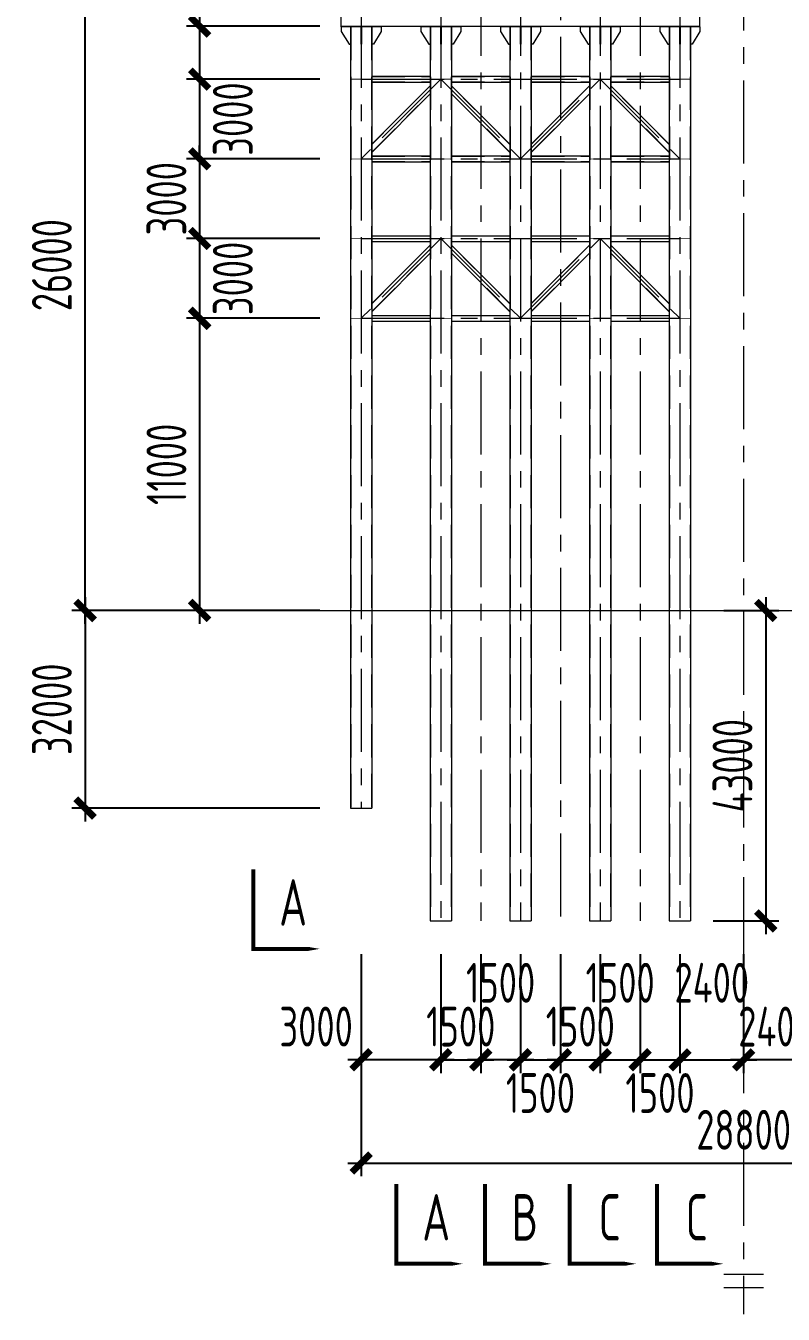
# Model space of a CAD drawing. Extents: x -2876908 to 633791, y -1383861 to 872234.
# Drawn here: x -1398787 to -1370273, y -1286788 to -1238281 of the extents above; entities that cross this region are included whole.
import ezdxf
from ezdxf.enums import TextEntityAlignment as Align

# ---------------------------------------------------------------- set-up
doc = ezdxf.new("R2010")
doc.units = 0
doc.header["$LTSCALE"] = 5
doc.header["$MEASUREMENT"] = 0
for name, pattern in [('CENTER', [2, 1.25, -0.25, 0.25, -0.25]), ('DASH', [0.35, 0.25, -0.1]), ('DASHED', [0.75, 0.5, -0.25])]:
    doc.linetypes.add(name, pattern=pattern)
doc.layers.get('0').update_dxf_attribs({"linetype": 'CONTINUOUS', "lineweight": 25})
doc.layers.get('DEFPOINTS').update_dxf_attribs({"color": 35, "linetype": 'CONTINUOUS', "lineweight": 13})
for name, color, linetype, lineweight in [('3中心线', 6, 'CENTER', 18), ('4虚线', 2, 'DASHED', 18), ('5标注', 3, 'CONTINUOUS', 15), ('6文本', 7, 'CONTINUOUS', 15), ('7边界线', 8, 'CONTINUOUS', 15), ('8轮廓线', 4, 'CONTINUOUS', 15), ('DIM', 3, 'CONTINUOUS', 0), ('THIN', 7, 'CONTINUOUS', 0)]:
    doc.layers.add(name, color=color, linetype=linetype, lineweight=lineweight)
doc.styles.add('TSSD_Dimension', font='tssdeng.shx', dxfattribs={"width": 0.7, "bigfont": 'hztxt.shx'})
doc.styles.add('TSSD_NORM', font='tssdeng.shx', dxfattribs={"width": 0.7, "bigfont": 'hztxt.shx'})
doc.dimstyles.new('TSSD_100_100', dxfattribs={"dimtxt": 300, "dimasz": 100, "dimexe": 100, "dimexo": 250, "dimgap": 100, "dimtad": 1, "dimdec": 0, "dimzin": 0, "dimdsep": 46, "dimtxsty": 'TSSD_Dimension', "dimblk": 'ARCHTICK', "dimblk1": 'ARCHTICK', "dimblk2": 'ARCHTICK', "dimcen": 0, "dimdle": 100, "dimclrt": 7, "dimadec": 0, "dimazin": 0, "dimtfac": 1, "dimtdec": 0, "dimtix": 1, "dimtmove": 2, "dimatfit": 3, "dimfxl": 1, "dimtolj": 1, "dimtzin": 0, "dimarcsym": 0})

# ---------------------------------------------------------------- blocks, each defined once
blk = doc.blocks.new('_ArchTick')
at = {"color": 0, "linetype": 'ByBlock', "const_width": 0.5}
blk.add_lwpolyline([(-0.707, -0.707), (0.707, 0.707)], dxfattribs=at)
blk = doc.blocks.new('*D2611')
at = {"layer": 'DEFPOINTS', "color": 0, "transparency": 16777216}
for p in [(-1383162, -1271982), (-1381662, -1271982), (-1381662, -1277209)]:
    blk.add_point(p, dxfattribs=at)
at = {"layer": 'DIM', "color": 0, "lineweight": -2, "transparency": 16777216}
for p, q in [((-1383162, -1273232), (-1383162, -1277709)), ((-1381662, -1273232), (-1381662, -1277709)), ((-1383162, -1277209), (-1383662, -1277209)), ((-1383162, -1277209), (-1381662, -1277209)), ((-1381662, -1277209), (-1381162, -1277209))]:
    blk.add_line(p, q, dxfattribs=at)
at = {"layer": 'DIM', "color": 0, "lineweight": -2, "transparency": 16777216, "xscale": 500, "yscale": 500, "zscale": 500}
blk.add_blockref('_ArchTick', (-1383162, -1277209), dxfattribs=at)
at = {"layer": 'DIM', "color": 0, "lineweight": -2, "transparency": 16777216, "xscale": 500, "yscale": 500, "zscale": 500, "rotation": 180}
blk.add_blockref('_ArchTick', (-1381662, -1277209), dxfattribs=at)
at = {"layer": 'DIM', "color": 7, "transparency": 16777216, "insert": (-1382412, -1275959), "char_height": 1500, "attachment_point": 5, "style": 'TSSD_Dimension'}
blk.add_mtext('\\A1;1500', dxfattribs=at)
blk = doc.blocks.new('*D2612')
at = {"layer": 'DEFPOINTS', "color": 0, "transparency": 16777216}
for p in [(-1380162, -1271982), (-1378662, -1271982), (-1378662, -1277209)]:
    blk.add_point(p, dxfattribs=at)
at = {"layer": 'DIM', "color": 0, "lineweight": -2, "transparency": 16777216}
for p, q in [((-1380162, -1273232), (-1380162, -1277709)), ((-1378662, -1273232), (-1378662, -1277709)), ((-1380662, -1277209), (-1378162, -1277209))]:
    blk.add_line(p, q, dxfattribs=at)
at = {"layer": 'DIM', "color": 0, "lineweight": -2, "transparency": 16777216, "xscale": 500, "yscale": 500, "zscale": 500, "rotation": 180}
blk.add_blockref('_ArchTick', (-1380162, -1277209), dxfattribs=at)
at = {"layer": 'DIM', "color": 0, "lineweight": -2, "transparency": 16777216, "xscale": 500, "yscale": 500, "zscale": 500}
blk.add_blockref('_ArchTick', (-1378662, -1277209), dxfattribs=at)
at = {"layer": 'DIM', "color": 7, "transparency": 16777216, "insert": (-1379412, -1278459), "char_height": 1500, "attachment_point": 5, "style": 'TSSD_Dimension'}
blk.add_mtext('\\A1;1500', dxfattribs=at)
blk = doc.blocks.new('*D2613')
at = {"layer": 'DEFPOINTS', "color": 0, "transparency": 16777216}
for p in [(-1378662, -1271982), (-1377162, -1271982), (-1377162, -1277209)]:
    blk.add_point(p, dxfattribs=at)
at = {"layer": 'DIM', "color": 0, "lineweight": -2, "transparency": 16777216}
for p, q in [((-1378662, -1273232), (-1378662, -1277709)), ((-1377162, -1273232), (-1377162, -1277709)), ((-1378662, -1277209), (-1379162, -1277209)), ((-1378662, -1277209), (-1377162, -1277209)), ((-1377162, -1277209), (-1376662, -1277209))]:
    blk.add_line(p, q, dxfattribs=at)
at = {"layer": 'DIM', "color": 0, "lineweight": -2, "transparency": 16777216, "xscale": 500, "yscale": 500, "zscale": 500}
blk.add_blockref('_ArchTick', (-1378662, -1277209), dxfattribs=at)
at = {"layer": 'DIM', "color": 0, "lineweight": -2, "transparency": 16777216, "xscale": 500, "yscale": 500, "zscale": 500, "rotation": 180}
blk.add_blockref('_ArchTick', (-1377162, -1277209), dxfattribs=at)
at = {"layer": 'DIM', "color": 7, "transparency": 16777216, "insert": (-1377912, -1275959), "char_height": 1500, "attachment_point": 5, "style": 'TSSD_Dimension'}
blk.add_mtext('\\A1;1500', dxfattribs=at)
blk = doc.blocks.new('*D2614')
at = {"layer": 'DEFPOINTS', "color": 0, "transparency": 16777216}
for p in [(-1377162, -1271982), (-1375662, -1271982), (-1375662, -1277209)]:
    blk.add_point(p, dxfattribs=at)
at = {"layer": 'DIM', "color": 0, "lineweight": -2, "transparency": 16777216}
for p, q in [((-1377162, -1273232), (-1377162, -1277709)), ((-1375662, -1273232), (-1375662, -1277709)), ((-1377662, -1277209), (-1375162, -1277209))]:
    blk.add_line(p, q, dxfattribs=at)
at = {"layer": 'DIM', "color": 0, "lineweight": -2, "transparency": 16777216, "xscale": 500, "yscale": 500, "zscale": 500, "rotation": 180}
blk.add_blockref('_ArchTick', (-1377162, -1277209), dxfattribs=at)
at = {"layer": 'DIM', "color": 0, "lineweight": -2, "transparency": 16777216, "xscale": 500, "yscale": 500, "zscale": 500}
blk.add_blockref('_ArchTick', (-1375662, -1277209), dxfattribs=at)
at = {"layer": 'DIM', "color": 7, "transparency": 16777216, "insert": (-1376412, -1274309), "char_height": 1500, "attachment_point": 5, "style": 'TSSD_Dimension'}
blk.add_mtext('\\A1;1500', dxfattribs=at)
blk = doc.blocks.new('*D2615')
at = {"layer": 'DEFPOINTS', "color": 0, "transparency": 16777216}
for p in [(-1374162, -1271982), (-1371762, -1271982), (-1371762, -1277209)]:
    blk.add_point(p, dxfattribs=at)
at = {"layer": 'DIM', "color": 0, "lineweight": -2, "transparency": 16777216}
for p, q in [((-1374162, -1273232), (-1374162, -1277709)), ((-1371762, -1273232), (-1371762, -1277709)), ((-1374662, -1277209), (-1371262, -1277209))]:
    blk.add_line(p, q, dxfattribs=at)
at = {"layer": 'DIM', "color": 0, "lineweight": -2, "transparency": 16777216, "xscale": 500, "yscale": 500, "zscale": 500, "rotation": 180}
blk.add_blockref('_ArchTick', (-1374162, -1277209), dxfattribs=at)
at = {"layer": 'DIM', "color": 0, "lineweight": -2, "transparency": 16777216, "xscale": 500, "yscale": 500, "zscale": 500}
blk.add_blockref('_ArchTick', (-1371762, -1277209), dxfattribs=at)
at = {"layer": 'DIM', "color": 7, "transparency": 16777216, "insert": (-1372962, -1274309), "char_height": 1500, "attachment_point": 5, "style": 'TSSD_Dimension'}
blk.add_mtext('\\A1;2400', dxfattribs=at)
blk = doc.blocks.new('*D2616')
at = {"layer": 'DEFPOINTS', "color": 0, "transparency": 16777216}
for p in [(-1386162, -1271982), (-1357362, -1271982), (-1357362, -1281095)]:
    blk.add_point(p, dxfattribs=at)
at = {"layer": 'DIM', "color": 0, "lineweight": -2, "transparency": 16777216}
for p, q in [((-1386162, -1273232), (-1386162, -1281595)), ((-1357362, -1273232), (-1357362, -1281595)), ((-1386662, -1281095), (-1356862, -1281095))]:
    blk.add_line(p, q, dxfattribs=at)
at = {"layer": 'DIM', "color": 0, "lineweight": -2, "transparency": 16777216, "xscale": 500, "yscale": 500, "zscale": 500, "rotation": 180}
blk.add_blockref('_ArchTick', (-1386162, -1281095), dxfattribs=at)
at = {"layer": 'DIM', "color": 0, "lineweight": -2, "transparency": 16777216, "xscale": 500, "yscale": 500, "zscale": 500}
blk.add_blockref('_ArchTick', (-1357362, -1281095), dxfattribs=at)
at = {"layer": 'DIM', "color": 7, "transparency": 16777216, "insert": (-1371762, -1279845), "char_height": 1500, "attachment_point": 5, "style": 'TSSD_Dimension'}
blk.add_mtext('\\A1;28800', dxfattribs=at)
blk = doc.blocks.new('*D2617')
at = {"layer": 'DEFPOINTS', "color": 0, "transparency": 16777216}
for p in [(-1386467, -1260294), (-1396553, -1267733), (-1386467, -1267733)]:
    blk.add_point(p, dxfattribs=at)
at = {"layer": 'DIM', "color": 0, "lineweight": -2, "transparency": 16777216}
for p, q in [((-1396553, -1259794), (-1396553, -1268233)), ((-1387717, -1260294), (-1397053, -1260294)), ((-1387717, -1267733), (-1397053, -1267733))]:
    blk.add_line(p, q, dxfattribs=at)
at = {"layer": 'DIM', "color": 0, "lineweight": -2, "transparency": 16777216, "xscale": 500, "yscale": 500, "zscale": 500}
for p, rotation in [((-1396553, -1260294), 90), ((-1396553, -1267733), 270)]:
    blk.add_blockref('_ArchTick', p, dxfattribs=dict(at, rotation=rotation))
at = {"layer": 'DIM', "color": 7, "transparency": 16777216, "insert": (-1397803, -1264013), "char_height": 1500, "attachment_point": 5, "rotation": 90, "style": 'TSSD_Dimension'}
blk.add_mtext('\\A1;32000', dxfattribs=at)
blk = doc.blocks.new('*D2619')
at = {"layer": 'DEFPOINTS', "color": 0, "transparency": 16777216}
for p in [(-1396553, -1234293), (-1386467, -1234293), (-1386467, -1260293)]:
    blk.add_point(p, dxfattribs=at)
at = {"layer": 'DIM', "color": 0, "lineweight": -2, "transparency": 16777216}
for p, q in [((-1396553, -1260793), (-1396553, -1233793)), ((-1387717, -1234293), (-1397053, -1234293)), ((-1387717, -1260293), (-1397053, -1260293))]:
    blk.add_line(p, q, dxfattribs=at)
at = {"layer": 'DIM', "color": 0, "lineweight": -2, "transparency": 16777216, "xscale": 500, "yscale": 500, "zscale": 500}
for p, rotation in [((-1396553, -1234293), 90), ((-1396553, -1260293), 270)]:
    blk.add_blockref('_ArchTick', p, dxfattribs=dict(at, rotation=rotation))
at = {"layer": 'DIM', "color": 7, "transparency": 16777216, "insert": (-1397803, -1247293), "char_height": 1500, "attachment_point": 5, "rotation": 90, "style": 'TSSD_Dimension'}
blk.add_mtext('\\A1;26000', dxfattribs=at)
blk = doc.blocks.new('*D2620')
at = {"layer": 'DEFPOINTS', "color": 0, "transparency": 16777216}
for p in [(-1386162, -1271982), (-1383162, -1271982), (-1386162, -1277209)]:
    blk.add_point(p, dxfattribs=at)
at = {"layer": 'DIM', "color": 0, "lineweight": -2, "transparency": 16777216}
for p, q in [((-1386162, -1273232), (-1386162, -1277709)), ((-1383162, -1273232), (-1383162, -1277709)), ((-1382662, -1277209), (-1386662, -1277209))]:
    blk.add_line(p, q, dxfattribs=at)
at = {"layer": 'DIM', "color": 0, "lineweight": -2, "transparency": 16777216, "xscale": 500, "yscale": 500, "zscale": 500, "rotation": 180}
blk.add_blockref('_ArchTick', (-1386162, -1277209), dxfattribs=at)
at = {"layer": 'DIM', "color": 0, "lineweight": -2, "transparency": 16777216, "xscale": 500, "yscale": 500, "zscale": 500}
blk.add_blockref('_ArchTick', (-1383162, -1277209), dxfattribs=at)
at = {"layer": 'DIM', "color": 7, "transparency": 16777216, "insert": (-1387856, -1275959), "char_height": 1500, "attachment_point": 5, "style": 'TSSD_Dimension'}
blk.add_mtext('\\A1;3000', dxfattribs=at)
blk = doc.blocks.new('*D2621')
at = {"layer": 'DEFPOINTS', "color": 0, "transparency": 16777216}
for p in [(-1375662, -1271982), (-1374162, -1271982), (-1374162, -1277209)]:
    blk.add_point(p, dxfattribs=at)
at = {"layer": 'DIM', "color": 0, "lineweight": -2, "transparency": 16777216}
for p, q in [((-1375662, -1273232), (-1375662, -1277709)), ((-1374162, -1273232), (-1374162, -1277709)), ((-1376162, -1277209), (-1373662, -1277209))]:
    blk.add_line(p, q, dxfattribs=at)
at = {"layer": 'DIM', "color": 0, "lineweight": -2, "transparency": 16777216, "xscale": 500, "yscale": 500, "zscale": 500, "rotation": 180}
blk.add_blockref('_ArchTick', (-1375662, -1277209), dxfattribs=at)
at = {"layer": 'DIM', "color": 0, "lineweight": -2, "transparency": 16777216, "xscale": 500, "yscale": 500, "zscale": 500}
blk.add_blockref('_ArchTick', (-1374162, -1277209), dxfattribs=at)
at = {"layer": 'DIM', "color": 7, "transparency": 16777216, "insert": (-1374912, -1278459), "char_height": 1500, "attachment_point": 5, "style": 'TSSD_Dimension'}
blk.add_mtext('\\A1;1500', dxfattribs=at)
blk = doc.blocks.new('*D2622')
at = {"layer": 'DEFPOINTS', "color": 0, "transparency": 16777216}
for p in [(-1386467, -1234293), (-1392242, -1238293), (-1386467, -1238293)]:
    blk.add_point(p, dxfattribs=at)
at = {"layer": 'DIM', "color": 0, "lineweight": -2, "transparency": 16777216}
for p, q in [((-1392242, -1233793), (-1392242, -1238793)), ((-1387717, -1234293), (-1392742, -1234293)), ((-1387717, -1238293), (-1392742, -1238293))]:
    blk.add_line(p, q, dxfattribs=at)
at = {"layer": 'DIM', "color": 0, "lineweight": -2, "transparency": 16777216, "xscale": 500, "yscale": 500, "zscale": 500}
for p, rotation in [((-1392242, -1234293), 90), ((-1392242, -1238293), 270)]:
    blk.add_blockref('_ArchTick', p, dxfattribs=dict(at, rotation=rotation))
at = {"layer": 'DIM', "color": 7, "transparency": 16777216, "insert": (-1393492, -1236293), "char_height": 1500, "attachment_point": 5, "rotation": 90, "style": 'TSSD_Dimension'}
blk.add_mtext('\\A1;4000', dxfattribs=at)
blk = doc.blocks.new('*D2623')
at = {"layer": 'DEFPOINTS', "color": 0, "transparency": 16777216}
for p in [(-1386467, -1240293), (-1392242, -1243293), (-1386467, -1243293)]:
    blk.add_point(p, dxfattribs=at)
at = {"layer": 'DIM', "color": 0, "lineweight": -2, "transparency": 16777216}
for p, q in [((-1392242, -1239793), (-1392242, -1243793)), ((-1387717, -1240293), (-1392742, -1240293)), ((-1387717, -1243293), (-1392742, -1243293))]:
    blk.add_line(p, q, dxfattribs=at)
at = {"layer": 'DIM', "color": 0, "lineweight": -2, "transparency": 16777216, "xscale": 500, "yscale": 500, "zscale": 500}
for p, rotation in [((-1392242, -1240293), 90), ((-1392242, -1243293), 270)]:
    blk.add_blockref('_ArchTick', p, dxfattribs=dict(at, rotation=rotation))
at = {"layer": 'DIM', "color": 7, "transparency": 16777216, "insert": (-1390992, -1241793), "char_height": 1500, "attachment_point": 5, "rotation": 90, "style": 'TSSD_Dimension'}
blk.add_mtext('\\A1;3000', dxfattribs=at)
blk = doc.blocks.new('*D2624')
at = {"layer": 'DEFPOINTS', "color": 0, "transparency": 16777216}
for p in [(-1386467, -1243293), (-1392242, -1246293), (-1386467, -1246293)]:
    blk.add_point(p, dxfattribs=at)
at = {"layer": 'DIM', "color": 0, "lineweight": -2, "transparency": 16777216}
for p, q in [((-1392242, -1243293), (-1392242, -1242793)), ((-1387717, -1243293), (-1392742, -1243293)), ((-1392242, -1243293), (-1392242, -1246293)), ((-1387717, -1246293), (-1392742, -1246293)), ((-1392242, -1246293), (-1392242, -1246793))]:
    blk.add_line(p, q, dxfattribs=at)
at = {"layer": 'DIM', "color": 0, "lineweight": -2, "transparency": 16777216, "xscale": 500, "yscale": 500, "zscale": 500}
for p, rotation in [((-1392242, -1243293), 270), ((-1392242, -1246293), 90)]:
    blk.add_blockref('_ArchTick', p, dxfattribs=dict(at, rotation=rotation))
at = {"layer": 'DIM', "color": 7, "transparency": 16777216, "insert": (-1393492, -1244793), "char_height": 1500, "attachment_point": 5, "rotation": 90, "style": 'TSSD_Dimension'}
blk.add_mtext('\\A1;3000', dxfattribs=at)
blk = doc.blocks.new('*D2625')
at = {"layer": 'DEFPOINTS', "color": 0, "transparency": 16777216}
for p in [(-1386467, -1246293), (-1392242, -1249293), (-1386467, -1249293)]:
    blk.add_point(p, dxfattribs=at)
at = {"layer": 'DIM', "color": 0, "lineweight": -2, "transparency": 16777216}
for p, q in [((-1392242, -1245793), (-1392242, -1249793)), ((-1387717, -1246293), (-1392742, -1246293)), ((-1387717, -1249293), (-1392742, -1249293))]:
    blk.add_line(p, q, dxfattribs=at)
at = {"layer": 'DIM', "color": 0, "lineweight": -2, "transparency": 16777216, "xscale": 500, "yscale": 500, "zscale": 500}
for p, rotation in [((-1392242, -1246293), 90), ((-1392242, -1249293), 270)]:
    blk.add_blockref('_ArchTick', p, dxfattribs=dict(at, rotation=rotation))
at = {"layer": 'DIM', "color": 7, "transparency": 16777216, "insert": (-1390992, -1247793), "char_height": 1500, "attachment_point": 5, "rotation": 90, "style": 'TSSD_Dimension'}
blk.add_mtext('\\A1;3000', dxfattribs=at)
blk = doc.blocks.new('*D2626')
at = {"layer": 'DEFPOINTS', "color": 0, "transparency": 16777216}
for p in [(-1386467, -1249293), (-1392242, -1260293), (-1386467, -1260293)]:
    blk.add_point(p, dxfattribs=at)
at = {"layer": 'DIM', "color": 0, "lineweight": -2, "transparency": 16777216}
for p, q in [((-1392242, -1248793), (-1392242, -1260793)), ((-1387717, -1249293), (-1392742, -1249293)), ((-1387717, -1260293), (-1392742, -1260293))]:
    blk.add_line(p, q, dxfattribs=at)
at = {"layer": 'DIM', "color": 0, "lineweight": -2, "transparency": 16777216, "xscale": 500, "yscale": 500, "zscale": 500}
for p, rotation in [((-1392242, -1249293), 90), ((-1392242, -1260293), 270)]:
    blk.add_blockref('_ArchTick', p, dxfattribs=dict(at, rotation=rotation))
at = {"layer": 'DIM', "color": 7, "transparency": 16777216, "insert": (-1393492, -1254793), "char_height": 1500, "attachment_point": 5, "rotation": 90, "style": 'TSSD_Dimension'}
blk.add_mtext('\\A1;11000', dxfattribs=at)
blk = doc.blocks.new('*D2627')
at = {"layer": 'DEFPOINTS', "color": 0, "transparency": 16777216}
for p in [(-1386467, -1238293), (-1392242, -1240293), (-1386467, -1240293)]:
    blk.add_point(p, dxfattribs=at)
at = {"layer": 'DIM', "color": 0, "lineweight": -2, "transparency": 16777216}
for p, q in [((-1392242, -1237793), (-1392242, -1240793)), ((-1387717, -1238293), (-1392742, -1238293)), ((-1387717, -1240293), (-1392742, -1240293))]:
    blk.add_line(p, q, dxfattribs=at)
at = {"layer": 'DIM', "color": 0, "lineweight": -2, "transparency": 16777216, "xscale": 500, "yscale": 500, "zscale": 500}
for p, rotation in [((-1392242, -1238293), 90), ((-1392242, -1240293), 270)]:
    blk.add_blockref('_ArchTick', p, dxfattribs=dict(at, rotation=rotation))
at = {"layer": 'DIM', "color": 7, "transparency": 16777216, "insert": (-1390992, -1236599), "char_height": 1500, "attachment_point": 5, "rotation": 90, "style": 'TSSD_Dimension'}
blk.add_mtext('\\A1;2000', dxfattribs=at)
blk = doc.blocks.new('*D2632')
at = {"layer": 'DEFPOINTS', "color": 0, "transparency": 16777216}
for p in [(-1371762, -1271982), (-1369362, -1271982), (-1371762, -1277209)]:
    blk.add_point(p, dxfattribs=at)
at = {"layer": 'DIM', "color": 0, "lineweight": -2, "transparency": 16777216}
for p, q in [((-1371762, -1273232), (-1371762, -1277709)), ((-1369362, -1273232), (-1369362, -1277709)), ((-1371762, -1277209), (-1372262, -1277209)), ((-1369362, -1277209), (-1371762, -1277209)), ((-1369362, -1277209), (-1368862, -1277209))]:
    blk.add_line(p, q, dxfattribs=at)
at = {"layer": 'DIM', "color": 0, "lineweight": -2, "transparency": 16777216, "xscale": 500, "yscale": 500, "zscale": 500}
blk.add_blockref('_ArchTick', (-1371762, -1277209), dxfattribs=at)
at = {"layer": 'DIM', "color": 0, "lineweight": -2, "transparency": 16777216, "xscale": 500, "yscale": 500, "zscale": 500, "rotation": 180}
blk.add_blockref('_ArchTick', (-1369362, -1277209), dxfattribs=at)
at = {"layer": 'DIM', "color": 7, "transparency": 16777216, "insert": (-1370562, -1275959), "char_height": 1500, "attachment_point": 5, "style": 'TSSD_Dimension'}
blk.add_mtext('\\A1;2400', dxfattribs=at)
blk = doc.blocks.new('*D2634')
at = {"layer": 'DEFPOINTS', "color": 0, "transparency": 16777216}
for p in [(-1369362, -1271982), (-1367862, -1271982), (-1369362, -1277209)]:
    blk.add_point(p, dxfattribs=at)
at = {"layer": 'DIM', "color": 0, "lineweight": -2, "transparency": 16777216}
for p, q in [((-1369362, -1273232), (-1369362, -1277709)), ((-1367862, -1273232), (-1367862, -1277709)), ((-1367362, -1277209), (-1369862, -1277209))]:
    blk.add_line(p, q, dxfattribs=at)
at = {"layer": 'DIM', "color": 0, "lineweight": -2, "transparency": 16777216, "xscale": 500, "yscale": 500, "zscale": 500, "rotation": 180}
blk.add_blockref('_ArchTick', (-1369362, -1277209), dxfattribs=at)
at = {"layer": 'DIM', "color": 0, "lineweight": -2, "transparency": 16777216, "xscale": 500, "yscale": 500, "zscale": 500}
blk.add_blockref('_ArchTick', (-1367862, -1277209), dxfattribs=at)
at = {"layer": 'DIM', "color": 7, "transparency": 16777216, "insert": (-1368612, -1278459), "char_height": 1500, "attachment_point": 5, "style": 'TSSD_Dimension'}
blk.add_mtext('\\A1;1500', dxfattribs=at)
blk = doc.blocks.new('*D2635')
at = {"layer": 'DEFPOINTS', "color": 0, "transparency": 16777216}
for p in [(-1381662, -1271982), (-1380162, -1271982), (-1381662, -1277209)]:
    blk.add_point(p, dxfattribs=at)
at = {"layer": 'DIM', "color": 0, "lineweight": -2, "transparency": 16777216}
for p, q in [((-1381662, -1273232), (-1381662, -1277709)), ((-1380162, -1273232), (-1380162, -1277709)), ((-1379662, -1277209), (-1382162, -1277209))]:
    blk.add_line(p, q, dxfattribs=at)
at = {"layer": 'DIM', "color": 0, "lineweight": -2, "transparency": 16777216, "xscale": 500, "yscale": 500, "zscale": 500, "rotation": 180}
blk.add_blockref('_ArchTick', (-1381662, -1277209), dxfattribs=at)
at = {"layer": 'DIM', "color": 0, "lineweight": -2, "transparency": 16777216, "xscale": 500, "yscale": 500, "zscale": 500}
blk.add_blockref('_ArchTick', (-1380162, -1277209), dxfattribs=at)
at = {"layer": 'DIM', "color": 7, "transparency": 16777216, "insert": (-1380912, -1274309), "char_height": 1500, "attachment_point": 5, "style": 'TSSD_Dimension'}
blk.add_mtext('\\A1;1500', dxfattribs=at)
blk = doc.blocks.new('*D2636')
at = {"layer": 'DEFPOINTS', "color": 0, "transparency": 16777216}
for p in [(-1373762, -1260293), (-1374162, -1271982), (-1370933, -1271982)]:
    blk.add_point(p, dxfattribs=at)
at = {"layer": 'DIM', "color": 0, "lineweight": -2, "transparency": 16777216}
for p, q in [((-1370933, -1259793), (-1370933, -1272482)), ((-1372512, -1260293), (-1370433, -1260293)), ((-1372912, -1271982), (-1370433, -1271982))]:
    blk.add_line(p, q, dxfattribs=at)
at = {"layer": 'DIM', "color": 0, "lineweight": -2, "transparency": 16777216, "xscale": 500, "yscale": 500, "zscale": 500}
for p, rotation in [((-1370933, -1260293), 90), ((-1370933, -1271982), 270)]:
    blk.add_blockref('_ArchTick', p, dxfattribs=dict(at, rotation=rotation))
at = {"layer": 'DIM', "color": 7, "transparency": 16777216, "insert": (-1372183, -1266138), "char_height": 1500, "attachment_point": 5, "rotation": 90, "style": 'TSSD_Dimension'}
blk.add_mtext('\\A1;43000', dxfattribs=at)

msp = doc.modelspace()

# ---------------------------------------------------------------- linework, layer by layer
at = {"layer": '3中心线', "ltscale": 500}
for p, q in [((-1371762.199, -1215339.713), (-1371762.199, -1286787.885)), ((-1378662.196, -1233693.084), (-1378662.196, -1271982.089)), ((-1381662.196, -1236293.084), (-1381662.196, -1271982.089)), ((-1380162.196, -1236293.084), (-1380162.196, -1271982.089)), ((-1377162.196, -1236293.084), (-1377162.196, -1271982.089)), ((-1375662.196, -1236293.084), (-1375662.196, -1271982.089)), ((-1386162.196, -1237493.084), (-1386162.196, -1267733.422)), ((-1383162.196, -1237493.084), (-1383162.196, -1271982.089)), ((-1374162.196, -1237493.084), (-1374162.196, -1271982.089)), ((-1386162.196, -1240293.084), (-1374162.196, -1240293.084)), ((-1383162.196, -1240293.084), (-1386162.196, -1243293.084)), ((-1383162.196, -1240293.084), (-1380162.196, -1243293.084)), ((-1380162.196, -1243293.084), (-1377162.196, -1240293.084)), ((-1377162.196, -1240293.084), (-1374162.196, -1243293.084)), ((-1386162.196, -1243293.084), (-1374162.196, -1243293.084)), ((-1386162.196, -1246293.084), (-1374162.196, -1246293.084)), ((-1383162.196, -1246293.084), (-1386162.196, -1249293.084)), ((-1383162.196, -1246293.084), (-1380162.196, -1249293.084)), ((-1380162.196, -1249293.084), (-1377162.196, -1246293.084)), ((-1377162.196, -1246293.084), (-1374162.196, -1249293.084)), ((-1386162.196, -1249293.084), (-1374162.196, -1249293.084))]:
    msp.add_line(p, q, dxfattribs=at)
at = {"layer": '4虚线', "ltscale": 500}
for p, q in [((-1386550.196, -1238323.084), (-1386550.196, -1267733.422)), ((-1385774.196, -1238323.084), (-1385774.196, -1267733.422)), ((-1383550.196, -1238323.084), (-1383550.196, -1271982.089)), ((-1382774.196, -1238323.084), (-1382774.196, -1271982.089)), ((-1380550.196, -1238323.084), (-1380550.196, -1271982.089)), ((-1379774.196, -1238323.084), (-1379774.196, -1271982.089)), ((-1377550.196, -1238323.084), (-1377550.196, -1271982.089)), ((-1376774.196, -1238323.084), (-1376774.196, -1271982.089)), ((-1374550.196, -1238323.084), (-1374550.196, -1271982.089)), ((-1373774.196, -1238323.084), (-1373774.196, -1271982.089)), ((-1385762.196, -1240189.584), (-1383562.196, -1240189.584)), ((-1382762.196, -1240189.584), (-1380562.196, -1240189.584)), ((-1379762.196, -1240189.584), (-1377562.196, -1240189.584)), ((-1376762.196, -1240189.584), (-1374562.196, -1240189.584)), ((-1385762.196, -1240396.584), (-1383562.196, -1240396.584)), ((-1385762.196, -1242746.713), (-1383562.196, -1240546.713)), ((-1382762.196, -1240396.584), (-1380562.196, -1240396.584)), ((-1382762.196, -1240546.713), (-1380562.196, -1242746.713)), ((-1379762.196, -1240396.584), (-1377562.196, -1240396.584)), ((-1379762.196, -1242746.713), (-1377562.196, -1240546.713)), ((-1376762.196, -1240396.584), (-1374562.196, -1240396.584)), ((-1376762.196, -1240546.713), (-1374562.196, -1242746.713)), ((-1385762.196, -1243039.455), (-1383562.196, -1240839.455)), ((-1382762.196, -1240839.455), (-1380562.196, -1243039.455)), ((-1379762.196, -1243039.455), (-1377562.196, -1240839.455)), ((-1376762.196, -1240839.455), (-1374562.196, -1243039.455)), ((-1385762.196, -1243189.584), (-1383562.196, -1243189.584)), ((-1382762.196, -1243189.584), (-1380562.196, -1243189.584)), ((-1379762.196, -1243189.584), (-1377562.196, -1243189.584)), ((-1376762.196, -1243189.584), (-1374562.196, -1243189.584)), ((-1385762.196, -1243396.584), (-1383562.196, -1243396.584)), ((-1382762.196, -1243396.584), (-1380562.196, -1243396.584)), ((-1379762.196, -1243396.584), (-1377562.196, -1243396.584)), ((-1376762.196, -1243396.584), (-1374562.196, -1243396.584)), ((-1385762.196, -1246189.584), (-1383562.196, -1246189.584)), ((-1385762.196, -1246396.584), (-1383562.196, -1246396.584)), ((-1385762.196, -1248746.713), (-1383562.196, -1246546.713)), ((-1382762.196, -1246189.584), (-1380562.196, -1246189.584)), ((-1382762.196, -1246396.584), (-1380562.196, -1246396.584)), ((-1382762.196, -1246546.713), (-1380562.196, -1248746.713)), ((-1379762.196, -1246189.584), (-1377562.196, -1246189.584)), ((-1379762.196, -1246396.584), (-1377562.196, -1246396.584)), ((-1379762.196, -1248746.713), (-1377562.196, -1246546.713)), ((-1376762.196, -1246189.584), (-1374562.196, -1246189.584)), ((-1376762.196, -1246396.584), (-1374562.196, -1246396.584)), ((-1376762.196, -1246546.713), (-1374562.196, -1248746.713)), ((-1385762.196, -1249039.455), (-1383562.196, -1246839.455)), ((-1382762.196, -1246839.455), (-1380562.196, -1249039.455)), ((-1379762.196, -1249039.455), (-1377562.196, -1246839.455)), ((-1376762.196, -1246839.455), (-1374562.196, -1249039.455)), ((-1385762.196, -1249189.584), (-1383562.196, -1249189.584)), ((-1385762.196, -1249396.584), (-1383562.196, -1249396.584)), ((-1382762.196, -1249189.584), (-1380562.196, -1249189.584)), ((-1382762.196, -1249396.584), (-1380562.196, -1249396.584)), ((-1379762.196, -1249189.584), (-1377562.196, -1249189.584)), ((-1379762.196, -1249396.584), (-1377562.196, -1249396.584)), ((-1376762.196, -1249189.584), (-1374562.196, -1249189.584)), ((-1376762.196, -1249396.584), (-1374562.196, -1249396.584))]:
    msp.add_line(p, q, dxfattribs=at)
at = {"layer": '5标注', "linetype": 'DASH', "ltscale": 100, "const_width": 30, "flags": 128}
for points in [[(-1386562.196, -1240293.084), (-1385762.196, -1240293.084)], [(-1383562.196, -1240293.084), (-1382762.196, -1240293.084)], [(-1380562.196, -1240293.084), (-1379762.196, -1240293.084)], [(-1377562.196, -1240293.084), (-1376762.196, -1240293.084)], [(-1374562.196, -1240293.084), (-1373762.196, -1240293.084)], [(-1386562.196, -1243293.084), (-1385762.196, -1243293.084)], [(-1383562.196, -1243293.084), (-1382762.196, -1243293.084)], [(-1380562.196, -1243293.084), (-1379762.196, -1243293.084)], [(-1377562.196, -1243293.084), (-1376762.196, -1243293.084)], [(-1374562.196, -1243293.084), (-1373762.196, -1243293.084)], [(-1386562.196, -1246293.084), (-1385762.196, -1246293.084)], [(-1383562.196, -1246293.084), (-1382762.196, -1246293.084)], [(-1380562.196, -1246293.084), (-1379762.196, -1246293.084)], [(-1377562.196, -1246293.084), (-1376762.196, -1246293.084)], [(-1374562.196, -1246293.084), (-1373762.196, -1246293.084)], [(-1386562.196, -1249293.084), (-1385762.196, -1249293.084)], [(-1383562.196, -1249293.084), (-1382762.196, -1249293.084)], [(-1380562.196, -1249293.084), (-1379762.196, -1249293.084)], [(-1377562.196, -1249293.084), (-1376762.196, -1249293.084)], [(-1374562.196, -1249293.084), (-1373762.196, -1249293.084)]]:
    msp.add_lwpolyline(points, dxfattribs=at)
at = {"layer": '5标注', "flags": 128}
for points in [[(-1390222.475, -1270033.571, 150, 150, 0), (-1390222.475, -1273033.571, 150, 150, 0), (-1388722.475, -1273033.571, 350, 0, 0), (-1387722.475, -1273033.571, 0, 0, 0)], [(-1384835.882, -1281889.363, 150, 150, 0), (-1384835.882, -1284889.363, 150, 150, 0), (-1383335.882, -1284889.363, 350, 0, 0), (-1382335.882, -1284889.363, 0, 0, 0)], [(-1381495.151, -1281889.363, 150, 150, 0), (-1381495.151, -1284889.363, 150, 150, 0), (-1379995.151, -1284889.363, 350, 0, 0), (-1378995.151, -1284889.363, 0, 0, 0)], [(-1378307.082, -1281889.363, 150, 150, 0), (-1378307.082, -1284889.363, 150, 150, 0), (-1376807.082, -1284889.363, 350, 0, 0), (-1375807.082, -1284889.363, 0, 0, 0)], [(-1375028.743, -1281889.363, 150, 150, 0), (-1375028.743, -1284889.363, 150, 150, 0), (-1373528.743, -1284889.363, 350, 0, 0), (-1372528.743, -1284889.363, 0, 0, 0)]]:
    msp.add_lwpolyline(points, format="xyseb", dxfattribs=at)
at = {"layer": '7边界线'}
msp.add_line((-1388103.183, -1260293.084), (-1355539.314, -1260293.084), dxfattribs=at)
at = {"layer": '8轮廓线'}
for p, q in [((-1386912.196, -1238293.084), (-1386912.196, -1237493.084)), ((-1373412.196, -1238293.084), (-1373412.196, -1237493.084)), ((-1386912.196, -1238293.084), (-1373412.196, -1238293.084)), ((-1386912.196, -1238323.084), (-1386912.196, -1238293.084)), ((-1386912.196, -1238293.084), (-1385412.196, -1238293.084)), ((-1385412.196, -1238323.084), (-1386912.196, -1238323.084)), ((-1386912.196, -1238323.084), (-1386912.196, -1238493.084)), ((-1386562.196, -1238293.084), (-1385762.196, -1238293.084)), ((-1386562.196, -1238323.084), (-1386562.196, -1267733.422)), ((-1386172.196, -1238323.084), (-1386172.196, -1238973.084)), ((-1386152.196, -1238323.084), (-1386152.196, -1238973.084)), ((-1385762.196, -1238323.084), (-1385762.196, -1267733.422)), ((-1385412.196, -1238323.084), (-1385412.196, -1238293.084)), ((-1385412.196, -1238323.084), (-1385412.196, -1238493.084)), ((-1383912.196, -1238323.084), (-1383912.196, -1238293.084)), ((-1383912.196, -1238293.084), (-1382412.196, -1238293.084)), ((-1382412.196, -1238323.084), (-1383912.196, -1238323.084)), ((-1383912.196, -1238323.084), (-1383912.196, -1238493.084)), ((-1383562.196, -1238293.084), (-1382762.196, -1238293.084)), ((-1383562.196, -1238323.084), (-1383562.196, -1271982.089)), ((-1383172.196, -1238323.084), (-1383172.196, -1238973.084)), ((-1383152.196, -1238323.084), (-1383152.196, -1238973.084)), ((-1382762.196, -1238323.084), (-1382762.196, -1271982.089)), ((-1382412.196, -1238323.084), (-1382412.196, -1238293.084)), ((-1382412.196, -1238323.084), (-1382412.196, -1238493.084)), ((-1380912.196, -1238323.084), (-1380912.196, -1238293.084)), ((-1380912.196, -1238293.084), (-1379412.196, -1238293.084)), ((-1379412.196, -1238323.084), (-1380912.196, -1238323.084)), ((-1380912.196, -1238323.084), (-1380912.196, -1238493.084)), ((-1380562.196, -1238293.084), (-1379762.196, -1238293.084)), ((-1380562.196, -1238323.084), (-1380562.196, -1271982.089)), ((-1380172.196, -1238323.084), (-1380172.196, -1238973.084)), ((-1380152.196, -1238323.084), (-1380152.196, -1238973.084)), ((-1379762.196, -1238323.084), (-1379762.196, -1271982.089)), ((-1379412.196, -1238323.084), (-1379412.196, -1238293.084)), ((-1379412.196, -1238323.084), (-1379412.196, -1238493.084)), ((-1377912.196, -1238323.084), (-1377912.196, -1238293.084)), ((-1377912.196, -1238293.084), (-1376412.196, -1238293.084)), ((-1376412.196, -1238323.084), (-1377912.196, -1238323.084)), ((-1377912.196, -1238323.084), (-1377912.196, -1238493.084)), ((-1377562.196, -1238323.084), (-1377562.196, -1271982.089)), ((-1377172.196, -1238323.084), (-1377172.196, -1238973.084)), ((-1377152.196, -1238323.084), (-1377152.196, -1238973.084)), ((-1376762.196, -1238323.084), (-1376762.196, -1271982.089)), ((-1376412.196, -1238323.084), (-1376412.196, -1238293.084)), ((-1376412.196, -1238323.084), (-1376412.196, -1238493.084)), ((-1374912.196, -1238323.084), (-1374912.196, -1238293.084)), ((-1374912.196, -1238293.084), (-1373412.196, -1238293.084)), ((-1373412.196, -1238323.084), (-1374912.196, -1238323.084)), ((-1374912.196, -1238323.084), (-1374912.196, -1238493.084)), ((-1374562.196, -1238293.084), (-1373762.196, -1238293.084)), ((-1374562.196, -1238323.084), (-1374562.196, -1271982.089)), ((-1374172.196, -1238323.084), (-1374172.196, -1238973.084)), ((-1374152.196, -1238323.084), (-1374152.196, -1238973.084)), ((-1373762.196, -1238323.084), (-1373762.196, -1271982.089)), ((-1373412.196, -1238323.084), (-1373412.196, -1238293.084)), ((-1373412.196, -1238323.084), (-1373412.196, -1238493.084)), ((-1386912.196, -1238493.084), (-1386612.196, -1238973.084)), ((-1385412.196, -1238493.084), (-1385696.491, -1238973.084)), ((-1383912.196, -1238493.084), (-1383612.196, -1238973.084)), ((-1382412.196, -1238493.084), (-1382696.491, -1238973.084)), ((-1380912.196, -1238493.084), (-1380612.196, -1238973.084)), ((-1379412.196, -1238493.084), (-1379696.491, -1238973.084)), ((-1377912.196, -1238493.084), (-1377612.196, -1238973.084)), ((-1376412.196, -1238493.084), (-1376696.491, -1238973.084)), ((-1374912.196, -1238493.084), (-1374612.196, -1238973.084)), ((-1373412.196, -1238493.084), (-1373696.491, -1238973.084)), ((-1386612.196, -1238973.084), (-1386562.196, -1238973.084)), ((-1386152.196, -1238973.084), (-1386172.196, -1238973.084)), ((-1385696.491, -1238973.084), (-1385762.196, -1238973.084)), ((-1383612.196, -1238973.084), (-1383562.196, -1238973.084)), ((-1383152.196, -1238973.084), (-1383172.196, -1238973.084)), ((-1382696.491, -1238973.084), (-1382762.196, -1238973.084)), ((-1380612.196, -1238973.084), (-1380562.196, -1238973.084)), ((-1380152.196, -1238973.084), (-1380172.196, -1238973.084)), ((-1379696.491, -1238973.084), (-1379762.196, -1238973.084)), ((-1377612.196, -1238973.084), (-1377562.196, -1238973.084)), ((-1377152.196, -1238973.084), (-1377172.196, -1238973.084)), ((-1376696.491, -1238973.084), (-1376762.196, -1238973.084)), ((-1374612.196, -1238973.084), (-1374562.196, -1238973.084)), ((-1374152.196, -1238973.084), (-1374172.196, -1238973.084)), ((-1373696.491, -1238973.084), (-1373762.196, -1238973.084)), ((-1385762.196, -1240183.584), (-1383562.196, -1240183.584)), ((-1382762.196, -1240183.584), (-1380562.196, -1240183.584)), ((-1379762.196, -1240183.584), (-1377562.196, -1240183.584)), ((-1376762.196, -1240183.584), (-1374562.196, -1240183.584)), ((-1385762.196, -1240402.584), (-1383562.196, -1240402.584)), ((-1385762.196, -1242738.228), (-1383562.196, -1240538.228)), ((-1382762.196, -1240402.584), (-1380562.196, -1240402.584)), ((-1382762.196, -1240538.228), (-1380562.196, -1242738.228)), ((-1379762.196, -1240402.584), (-1377562.196, -1240402.584)), ((-1379762.196, -1242738.228), (-1377562.196, -1240538.228)), ((-1376762.196, -1240402.584), (-1374562.196, -1240402.584)), ((-1376762.196, -1240538.228), (-1374562.196, -1242738.228)), ((-1385762.196, -1243047.941), (-1383562.196, -1240847.941)), ((-1382762.196, -1240847.941), (-1380562.196, -1243047.941)), ((-1379762.196, -1243047.941), (-1377562.196, -1240847.941)), ((-1376762.196, -1240847.941), (-1374562.196, -1243047.941)), ((-1385762.196, -1243183.584), (-1383562.196, -1243183.584)), ((-1382762.196, -1243183.584), (-1380562.196, -1243183.584)), ((-1379762.196, -1243183.584), (-1377562.196, -1243183.584)), ((-1376762.196, -1243183.584), (-1374562.196, -1243183.584)), ((-1385762.196, -1243402.584), (-1383562.196, -1243402.584)), ((-1382762.196, -1243402.584), (-1380562.196, -1243402.584)), ((-1379762.196, -1243402.584), (-1377562.196, -1243402.584)), ((-1376762.196, -1243402.584), (-1374562.196, -1243402.584)), ((-1385762.196, -1246183.584), (-1383562.196, -1246183.584)), ((-1385762.196, -1246402.584), (-1383562.196, -1246402.584)), ((-1385762.196, -1248738.228), (-1383562.196, -1246538.228)), ((-1382762.196, -1246183.584), (-1380562.196, -1246183.584)), ((-1382762.196, -1246402.584), (-1380562.196, -1246402.584)), ((-1382762.196, -1246538.228), (-1380562.196, -1248738.228)), ((-1379762.196, -1246183.584), (-1377562.196, -1246183.584)), ((-1379762.196, -1246402.584), (-1377562.196, -1246402.584)), ((-1379762.196, -1248738.228), (-1377562.196, -1246538.228)), ((-1376762.196, -1246183.584), (-1374562.196, -1246183.584)), ((-1376762.196, -1246402.584), (-1374562.196, -1246402.584)), ((-1376762.196, -1246538.228), (-1374562.196, -1248738.228)), ((-1385762.196, -1249047.941), (-1383562.196, -1246847.941)), ((-1382762.196, -1246847.941), (-1380562.196, -1249047.941)), ((-1379762.196, -1249047.941), (-1377562.196, -1246847.941)), ((-1376762.196, -1246847.941), (-1374562.196, -1249047.941)), ((-1385762.196, -1249183.584), (-1383562.196, -1249183.584)), ((-1385762.196, -1249402.584), (-1383562.196, -1249402.584)), ((-1382762.196, -1249183.584), (-1380562.196, -1249183.584)), ((-1382762.196, -1249402.584), (-1380562.196, -1249402.584)), ((-1379762.196, -1249183.584), (-1377562.196, -1249183.584)), ((-1379762.196, -1249402.584), (-1377562.196, -1249402.584)), ((-1376762.196, -1249183.584), (-1374562.196, -1249183.584)), ((-1376762.196, -1249402.584), (-1374562.196, -1249402.584)), ((-1386562.196, -1267733.422), (-1385762.196, -1267733.422)), ((-1383562.196, -1271982.089), (-1382762.196, -1271982.089)), ((-1380562.196, -1271982.089), (-1379762.196, -1271982.089)), ((-1377562.196, -1271982.089), (-1376762.196, -1271982.089)), ((-1374562.196, -1271982.089), (-1373762.196, -1271982.089))]:
    msp.add_line(p, q, dxfattribs=at)
at = {"layer": 'THIN'}
for p, q in [((-1371012.199, -1285287.885), (-1372512.199, -1285287.885)), ((-1371012.199, -1285787.885), (-1372512.199, -1285787.885))]:
    msp.add_line(p, q, dxfattribs=at)

# ---------------------------------------------------------------- texts
at = {"layer": '6文本', "style": 'TSSD_NORM', "width": 0.7}
for s, p in [('A', (-1388722.475, -1271283.571)), ('A', (-1383335.882, -1283139.363)), ('B', (-1379995.151, -1283139.363)), ('C', (-1376807.082, -1283139.363)), ('C', (-1373528.743, -1283139.363))]:
    msp.add_text(s, height=1750, dxfattribs=at).set_placement(p, align=Align.MIDDLE_CENTER)

# ---------------------------------------------------------------- dimensions: what is measured, and where the dimension line sits
at = {"layer": 'DIM'}
for base, p1, p2, angle, picture, middle in [((-1396552.612, -1234293.084), (-1386467.196, -1260292.766), (-1386467.196, -1234293.084), 90, '*D2619', (-1397802.612, -1247292.925)), ((-1392241.681, -1238293.084), (-1386467.196, -1234293.084), (-1386467.196, -1238293.084), 90, '*D2622', (-1393491.681, -1236293.084)), ((-1392241.681, -1246293.084), (-1386467.196, -1243293.084), (-1386467.196, -1246293.084), 90, '*D2624', (-1393491.681, -1244793.084)), ((-1392241.681, -1260293.084), (-1386467.196, -1249293.084), (-1386467.196, -1260293.084), 90, '*D2626', (-1393491.681, -1254793.084)), ((-1371762.199, -1277208.822), (-1369362.202, -1271982.089), (-1371762.199, -1271982.089), 180, '*D2632', (-1370562.2, -1275958.822))]:
    dim = msp.add_linear_dim(base=base, p1=p1, p2=p2, angle=angle, dimstyle='TSSD_100_100', override={"dimtxt": 1500, "dimasz": 500, "dimexe": 500, "dimexo": 1250, "dimgap": 500, "dimdle": 500}, dxfattribs=at)
    dim.commit()
    dim.dimension.update_dxf_attribs({"geometry": picture, "text_midpoint": middle})
for base, p1, p2, angle, picture, middle in [((-1392241.681, -1240293.084), (-1386467.196, -1238293.084), (-1386467.196, -1240293.084), 90, '*D2627', (-1390991.681, -1236598.853)), ((-1392241.681, -1243293.084), (-1386467.196, -1240293.084), (-1386467.196, -1243293.084), 90, '*D2623', (-1390991.681, -1241793.084)), ((-1392241.681, -1249293.084), (-1386467.196, -1246293.084), (-1386467.196, -1249293.084), 90, '*D2625', (-1390991.681, -1247793.084)), ((-1369362.202, -1277208.822), (-1367862.202, -1271982.089), (-1369362.202, -1271982.089), 180, '*D2634', (-1368612.202, -1278458.822))]:
    dim = msp.add_linear_dim(base=base, p1=p1, p2=p2, angle=angle, dimstyle='TSSD_100_100', override={"dimtxt": 1500, "dimasz": 500, "dimexe": 500, "dimexo": 1250, "dimgap": 500, "dimdle": 500}, dxfattribs=at)
    dim.commit()
    dim.dimension.update_dxf_attribs({"geometry": picture, "text_midpoint": middle, "dimtype": 160})
for base, p1, p2, text, picture, middle in [((-1396552.612, -1267733.422), (-1386467.196, -1260293.572), (-1386467.196, -1267733.422), '32000', '*D2617', (-1397802.612, -1264013.497)), ((-1370932.91, -1271982.089), (-1373762.196, -1260293.084), (-1374162.196, -1271982.089), '43000', '*D2636', (-1372182.91, -1266137.586))]:
    dim = msp.add_linear_dim(base=base, p1=p1, p2=p2, angle=90, text=text, dimstyle='TSSD_100_100', override={"dimtxt": 1500, "dimasz": 500, "dimexe": 500, "dimexo": 1250, "dimgap": 500, "dimdle": 500}, dxfattribs=at)
    dim.commit()
    dim.dimension.update_dxf_attribs({"geometry": picture, "text_midpoint": middle})
for base, p1, p2, picture, middle in [((-1386162.196, -1277208.822), (-1383162.196, -1271982.089), (-1386162.196, -1271982.089), '*D2620', (-1387856.426, -1275958.822)), ((-1381662.196, -1277208.822), (-1380162.196, -1271982.089), (-1381662.196, -1271982.089), '*D2635', (-1380912.196, -1274308.822)), ((-1378662.196, -1277208.822), (-1380162.196, -1271982.089), (-1378662.196, -1271982.089), '*D2612', (-1379412.196, -1278458.822)), ((-1375662.196, -1277208.822), (-1377162.196, -1271982.089), (-1375662.196, -1271982.089), '*D2614', (-1376412.196, -1274308.822)), ((-1374162.196, -1277208.822), (-1375662.196, -1271982.089), (-1374162.196, -1271982.089), '*D2621', (-1374912.196, -1278458.822)), ((-1371762.199, -1277208.822), (-1374162.196, -1271982.089), (-1371762.199, -1271982.089), '*D2615', (-1372962.197, -1274308.822))]:
    dim = msp.add_linear_dim(base=base, p1=p1, p2=p2, dimstyle='TSSD_100_100', override={"dimtxt": 1500, "dimasz": 500, "dimexe": 500, "dimexo": 1250, "dimgap": 500, "dimdle": 500}, dxfattribs=at)
    dim.commit()
    dim.dimension.update_dxf_attribs({"geometry": picture, "text_midpoint": middle, "dimtype": 160})
for base, p1, p2, picture, middle in [((-1357362.202, -1281095.18), (-1386162.196, -1271982.089), (-1357362.202, -1271982.089), '*D2616', (-1371762.199, -1279845.18)), ((-1381662.196, -1277208.822), (-1383162.196, -1271982.089), (-1381662.196, -1271982.089), '*D2611', (-1382412.196, -1275958.822)), ((-1377162.196, -1277208.822), (-1378662.196, -1271982.089), (-1377162.196, -1271982.089), '*D2613', (-1377912.196, -1275958.822))]:
    dim = msp.add_linear_dim(base=base, p1=p1, p2=p2, dimstyle='TSSD_100_100', override={"dimtxt": 1500, "dimasz": 500, "dimexe": 500, "dimexo": 1250, "dimgap": 500, "dimdle": 500}, dxfattribs=at)
    dim.commit()
    dim.dimension.update_dxf_attribs({"geometry": picture, "text_midpoint": middle})

doc.saveas('drawing.dxf')
